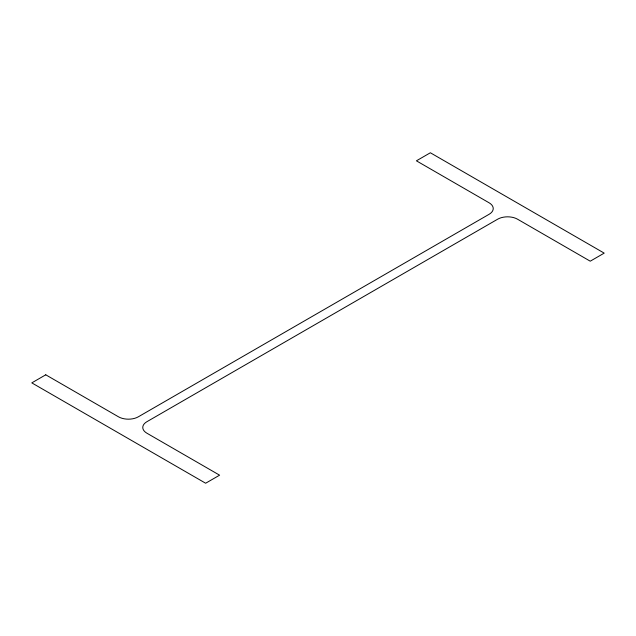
<?xml version="1.0" encoding="UTF-8"?>
<svg xmlns="http://www.w3.org/2000/svg" width="636" height="636" viewBox="0 0 636 636"><rect width="100%" height="100%" fill="white"/><g stroke="black" fill="none" stroke-linecap="round" stroke-linejoin="round"><path stroke-width="0.95" d="M45.76 374.811L31.8 382.872L205.635 483.233L219.595 475.179L146.876 433.188A14.048 8.109 0 0 1 146.876 421.724L497.654 219.197A14.048 8.109 0 0 1 517.521 219.197L590.24 261.189L604.2 253.128L430.365 152.767L416.405 160.821L489.124 202.812A14.048 8.109 0 0 1 489.124 214.276L138.346 416.803A14.048 8.109 0 0 1 118.479 416.803L45.76 374.811"/></g></svg>
